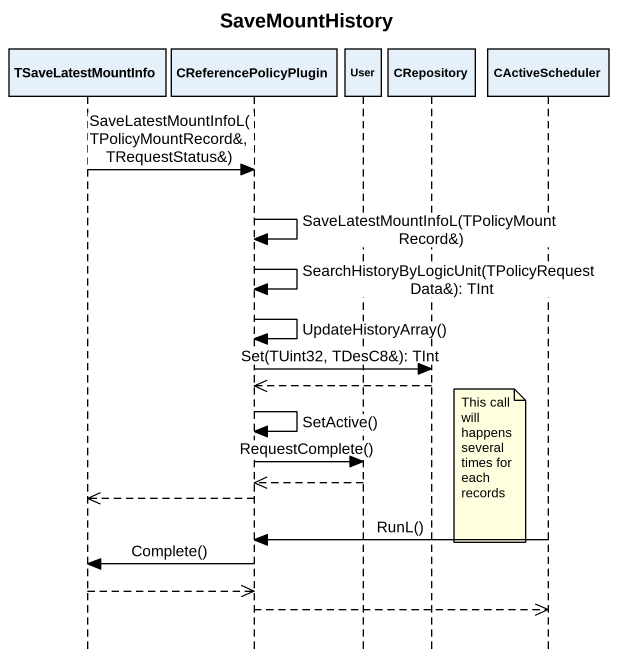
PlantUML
@startuml
title SaveMountHistory
hide footbox
participant TSaveLatestMountInfo
participant CReferencePolicyPlugin
participant User
participant CRepository
participant CActiveScheduler

TSaveLatestMountInfo -> CReferencePolicyPlugin : SaveLatestMountInfoL(TPolicyMountRecord&, TRequestStatus&)
CReferencePolicyPlugin -> CReferencePolicyPlugin : SaveLatestMountInfoL(TPolicyMountRecord&)
CReferencePolicyPlugin -> CReferencePolicyPlugin : SearchHistoryByLogicUnit(TPolicyRequestData&): TInt
CReferencePolicyPlugin -> CReferencePolicyPlugin : UpdateHistoryArray()
CReferencePolicyPlugin -> CRepository : Set(TUint32, TDesC8&): TInt
CRepository -->> CReferencePolicyPlugin
CReferencePolicyPlugin -> CReferencePolicyPlugin : SetActive()
CReferencePolicyPlugin -> User : RequestComplete()
note right of CRepository : This call will happens several times for each records
User -->> CReferencePolicyPlugin
CReferencePolicyPlugin -->> TSaveLatestMountInfo
CActiveScheduler -> CReferencePolicyPlugin : RunL()
CReferencePolicyPlugin -> TSaveLatestMountInfo : Complete()
TSaveLatestMountInfo -->> CReferencePolicyPlugin
CReferencePolicyPlugin -->> CActiveScheduler
@enduml
